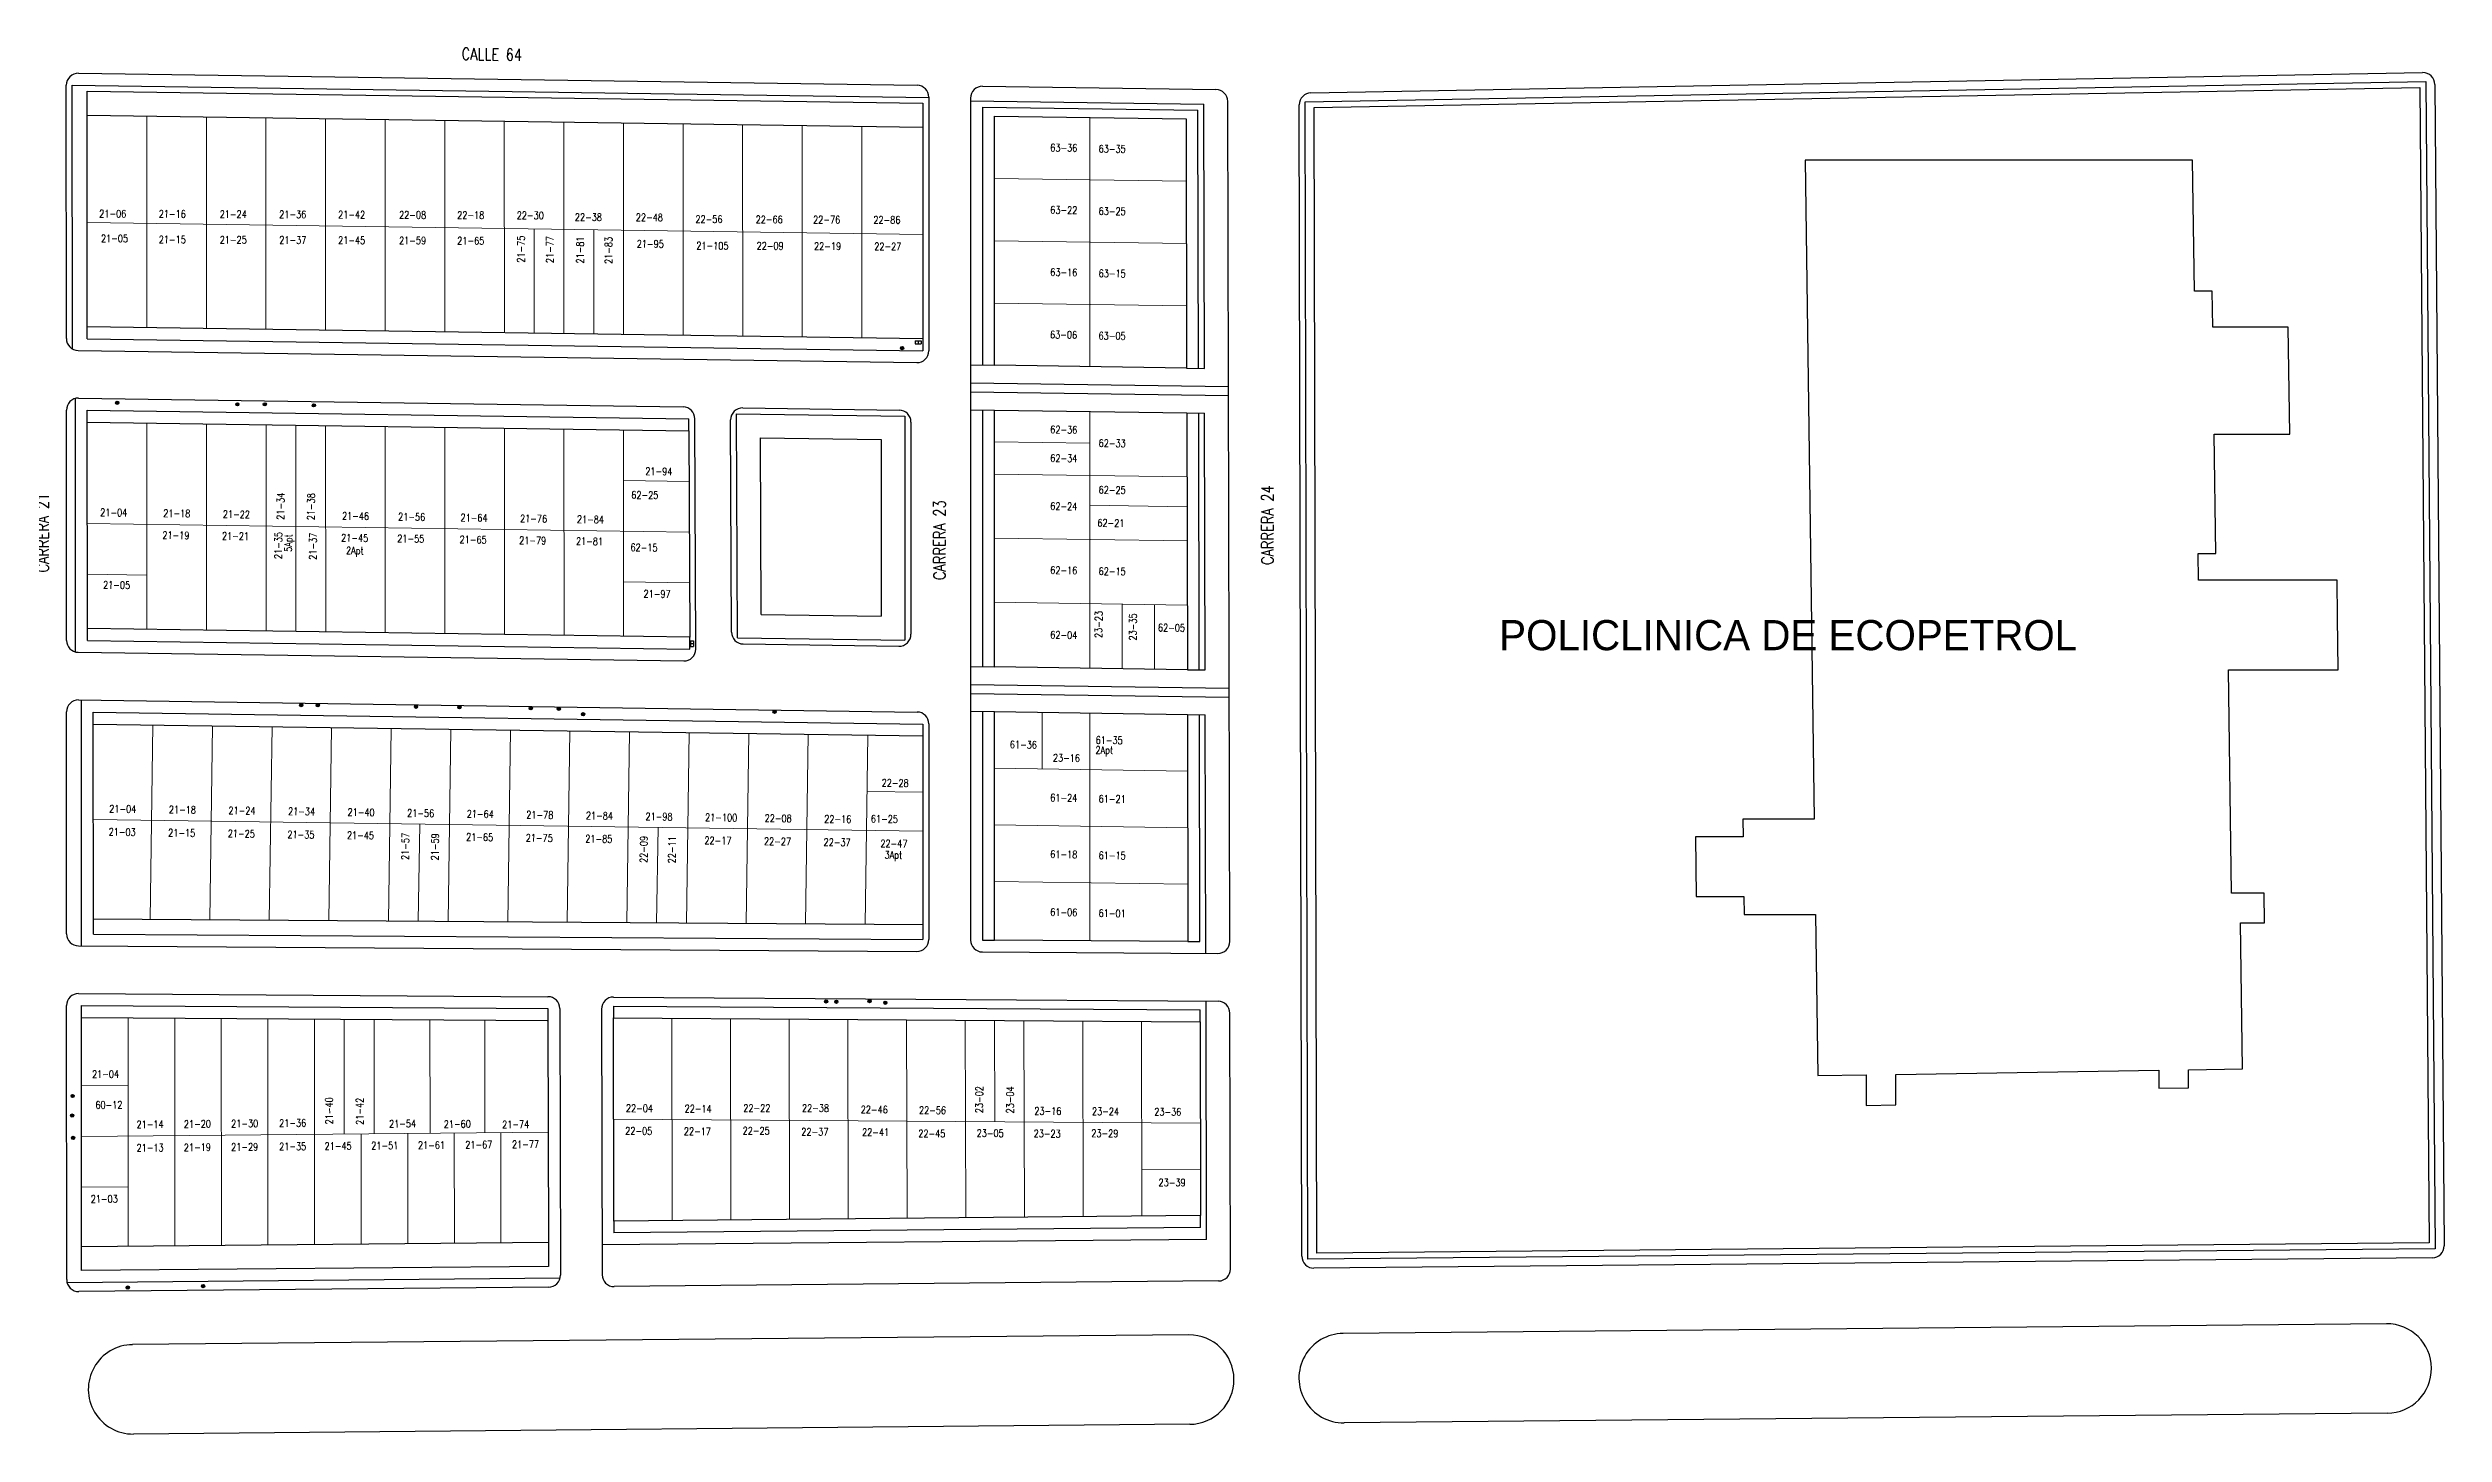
# Model space of a CAD drawing. Header units: millimetres. Extents: x 1022434 to 1024646, y 1272610 to 1274311.
# Drawn here: x 1023908.8 to 1024310.9, y 1273613.3 to 1273845.9 of the extents above; entities that cross this region are included whole.
import ezdxf

# ---------------------------------------------------------------- set-up
doc = ezdxf.new("R2010")
doc.units = ezdxf.units.MM
doc.header["$MEASUREMENT"] = 0
for name, color, linetype, lineweight in [('CAB_RG11', 5, 'Continuous', 30), ('NOMENCLATURA', 23, 'Continuous', 0), ('Planimetria_Varios', 251, 'Continuous', 0)]:
    doc.layers.add(name, color=color, linetype=linetype, lineweight=lineweight)
doc.layers.add('NOMEN', color=251, linetype='Continuous')
doc.layers.add('PLANIMETRIA', color=8, linetype='Continuous')
doc.styles.add('CALLE', font='simplex.shx', dxfattribs={"width": 0.8, "height": 2})
doc.styles.add('NOMEN', font='simplex.shx', dxfattribs={"width": 0.8, "height": 1.25})

# ---------------------------------------------------------------- blocks, each defined once
blk = doc.blocks.new('ARBOL')
for p, q in [((-0.2, -0.19), (0.2, 0.19)), ((0.19, -0.2), (-0.19, 0.2))]:
    blk.add_line(p, q)
blk.add_circle((0, 0), 0.275)
blk = doc.blocks.new('CAJA')
for p, q in [((-0.24, 0.25), (-0.24, -0.25)), ((-0.24, 0.25), (0.26, 0.25)), ((0.26, 0.25), (0.26, -0.25)), ((-0.24, -0.25), (0.26, -0.25))]:
    blk.add_line(p, q)

msp = doc.modelspace()

# ---------------------------------------------------------------- linework, layer by layer
at = {"layer": 'PLANIMETRIA', "linetype": 'Continuous'}
for p, q in [((1023911.87, 1273797.09), (1023911.86, 1273839.6)), ((1023912.86, 1273839.61), (1024056.61, 1273837.56)), ((1023912.87, 1273795.35), (1023912.86, 1273839.61)), ((1023913.89, 1273841.6), (1024054.64, 1273839.59)), ((1023915.36, 1273838.58), (1024055.61, 1273836.58)), ((1023915.36, 1273834.58), (1023915.36, 1273838.58)), ((1024065.64, 1273839.43), (1024104.8, 1273838.88)), ((1024119.78, 1273836.8), (1024307.84, 1273840.22)), ((1024120.74, 1273838.32), (1024307.31, 1273841.71)), ((1024121.28, 1273835.83), (1024306.85, 1273839.2)), ((1024306.85, 1273839.2), (1024308.4, 1273645.33)), ((1024307.84, 1273840.22), (1024309.41, 1273644.34)), ((1024309.35, 1273839.72), (1024310.91, 1273644.85)), ((1024055.61, 1273836.58), (1024055.61, 1273832.58)), ((1024056.61, 1273837.59), (1024056.61, 1273795.04)), ((1024063.61, 1273837.43), (1024063.61, 1273696.16)), ((1024063.61, 1273836.96), (1024102.78, 1273836.4)), ((1024065.61, 1273835.93), (1024065.61, 1273792.62)), ((1024065.61, 1273835.93), (1024101.78, 1273835.42)), ((1024101.88, 1273792.1), (1024101.78, 1273835.42)), ((1024102.88, 1273792.08), (1024102.78, 1273836.4)), ((1024107.1, 1273695.9), (1024106.77, 1273836.88)), ((1024119.23, 1273643.09), (1024118.78, 1273836.32)), ((1024120.23, 1273642.59), (1024119.78, 1273836.8)), ((1024121.72, 1273643.6), (1024121.28, 1273835.83)), ((1023915.37, 1273797.06), (1023915.37, 1273799.06)), ((1023913.84, 1273795.09), (1024054.58, 1273793.04)), ((1023915.37, 1273797.06), (1024055.61, 1273795.02)), ((1024055.61, 1273797.02), (1024055.61, 1273795.02)), ((1024063.65, 1273792.65), (1024067.61, 1273792.6)), ((1024099.88, 1273792.13), (1024102.88, 1273792.08)), ((1023913.39, 1273744.5), (1023913.38, 1273787.02)), ((1023913.9, 1273787.08), (1024015.38, 1273785.61)), ((1024063.61, 1273789.65), (1024106.89, 1273789.02)), ((1024063.61, 1273788.15), (1024106.89, 1273787.52)), ((1023911.89, 1273746.44), (1023911.88, 1273785.08)), ((1023915.38, 1273785.06), (1024016.35, 1273783.59)), ((1023915.38, 1273783.06), (1023915.38, 1273785.06)), ((1024016.36, 1273781.59), (1024016.35, 1273783.59)), ((1024017.5, 1273744.99), (1024017.35, 1273783.61)), ((1024023.49, 1273747.83), (1024023.35, 1273783.45)), ((1024024.35, 1273784.48), (1024052.61, 1273784.06)), ((1024024.5, 1273746.85), (1024024.35, 1273784.48)), ((1024025.38, 1273785.46), (1024051.64, 1273785.08)), ((1024052.61, 1273784.06), (1024052.61, 1273746.45)), ((1024053.61, 1273783.08), (1024053.61, 1273747.46)), ((1024063.57, 1273785.15), (1024067.61, 1273785.09)), ((1024065.61, 1273785.12), (1024065.61, 1273742.01)), ((1024099.9, 1273784.62), (1024102.9, 1273784.58)), ((1024102, 1273741.49), (1024101.9, 1273784.6)), ((1024103, 1273741.47), (1024102.9, 1273784.58)), ((1024028.37, 1273780.42), (1024048.61, 1273780.12)), ((1024028.48, 1273750.79), (1024028.37, 1273780.42)), ((1024048.61, 1273780.12), (1024048.61, 1273750.5)), ((1024028.48, 1273750.79), (1024048.61, 1273750.5)), ((1023915.39, 1273746.42), (1023915.39, 1273748.42)), ((1023915.39, 1273746.42), (1024016.5, 1273744.97)), ((1024016.5, 1273744.97), (1024016.5, 1273746.97)), ((1024024.5, 1273746.85), (1024052.61, 1273746.45)), ((1024025.46, 1273745.84), (1024051.58, 1273745.46)), ((1023913.86, 1273744.44), (1024015.47, 1273742.98)), ((1024063.65, 1273742.04), (1024067.61, 1273741.98)), ((1024063.61, 1273739.04), (1024107, 1273738.41)), ((1024100, 1273741.51), (1024103, 1273741.47)), ((1023911.9, 1273697.18), (1023911.89, 1273734.44)), ((1023913.92, 1273736.44), (1024054.64, 1273734.42)), ((1023914.4, 1273695.17), (1023914.39, 1273736.43)), ((1023916.39, 1273734.4), (1024055.61, 1273732.4)), ((1023916.39, 1273732.4), (1023916.39, 1273734.4)), ((1024063.57, 1273734.54), (1024067.61, 1273734.48)), ((1024063.61, 1273737.54), (1024107.01, 1273736.91)), ((1024065.61, 1273734.51), (1024065.61, 1273696.16)), ((1024100.01, 1273734.01), (1024103.01, 1273733.97)), ((1024102.1, 1273695.92), (1024102.01, 1273733.98)), ((1024103.11, 1273693.91), (1024103.01, 1273733.97)), ((1024055.61, 1273732.4), (1024055.61, 1273730.4)), ((1024056.61, 1273732.42), (1024056.61, 1273696.24)), ((1023916.4, 1273697.16), (1023916.4, 1273699.66)), ((1024055.61, 1273698.73), (1024055.61, 1273696.23)), ((1023913.89, 1273695.18), (1024054.6, 1273694.24)), ((1023916.4, 1273697.16), (1024055.61, 1273696.23)), ((1024065.6, 1273694.16), (1024105.09, 1273693.9)), ((1024065.61, 1273696.16), (1024067.61, 1273696.15)), ((1024100.1, 1273695.93), (1024102.1, 1273695.92)), ((1023913.92, 1273687.18), (1023992.69, 1273686.65)), ((1024003.69, 1273686.58), (1024105.14, 1273685.9)), ((1024103.22, 1273645.93), (1024103.13, 1273685.91)), ((1023911.92, 1273639.17), (1023911.91, 1273685.18)), ((1023914.41, 1273683.17), (1023914.41, 1273685.17)), ((1023914.41, 1273685.17), (1023992.68, 1273684.65)), ((1023992.68, 1273684.65), (1023992.69, 1273682.39)), ((1023994.68, 1273684.66), (1023994.78, 1273639.91)), ((1024001.68, 1273684.57), (1024001.78, 1273640)), ((1024003.68, 1273685.08), (1024102.13, 1273684.42)), ((1024003.68, 1273685.08), (1024003.68, 1273683.08)), ((1024102.13, 1273682.42), (1024102.13, 1273684.42)), ((1024107.23, 1273640.95), (1024107.13, 1273683.9)), ((1024102.21, 1273647.92), (1024102.21, 1273649.92)), ((1023992.77, 1273645.41), (1023992.78, 1273641.4)), ((1024103.22, 1273645.93), (1024001.77, 1273644.99)), ((1024003.76, 1273648.99), (1024003.77, 1273647.01)), ((1024102.21, 1273647.92), (1024003.77, 1273647.01)), ((1024308.4, 1273645.33), (1024121.72, 1273643.6)), ((1023914.42, 1273640.68), (1023914.42, 1273644.68)), ((1023992.78, 1273641.4), (1023914.42, 1273640.68)), ((1024309.41, 1273644.34), (1024120.23, 1273642.59)), ((1024308.92, 1273642.83), (1024121.24, 1273641.09)), ((1023994.72, 1273639.42), (1023911.99, 1273638.66)), ((1023992.8, 1273637.9), (1023913.94, 1273637.17)), ((1024105.25, 1273638.95), (1024003.8, 1273638.01)), ((1024100.25, 1273629.9), (1023922.98, 1273628.26)), ((1024301.22, 1273631.76), (1024126.15, 1273630.14)), ((1024100.39, 1273614.9), (1023923.11, 1273613.26)), ((1024301.36, 1273616.76), (1024126.29, 1273615.14))]:
    msp.add_line(p, q, dxfattribs=at)
for points in [[(1023915.37, 1273799.06), (1023915.36, 1273834.58), (1024055.61, 1273832.58), (1024055.61, 1273797.02)], [(1024067.61, 1273792.6), (1024067.61, 1273834.41), (1024099.78, 1273833.95), (1024099.88, 1273792.13)], [(1024293.03, 1273750.29), (1024292.95, 1273756.52), (1024269.67, 1273756.52), (1024269.61, 1273761.02), (1024272.61, 1273761.02), (1024272.33, 1273781.02), (1024285.01, 1273781.02), (1024284.76, 1273799.02), (1024272.09, 1273799.02), (1024272.01, 1273805.02), (1024269.01, 1273805.02), (1024268.7, 1273827.02), (1024203.7, 1273827.02), (1024205.21, 1273716.45), (1024193.21, 1273716.45), (1024193.25, 1273713.45), (1024185.25, 1273713.45), (1024185.39, 1273703.45), (1024193.39, 1273703.45), (1024193.43, 1273700.45), (1024205.43, 1273700.45), (1024205.8, 1273673.4), (1024213.9, 1273673.53), (1024213.9, 1273668.4), (1024218.9, 1273668.48), (1024218.9, 1273673.61), (1024263.03, 1273674.3), (1024263.03, 1273671.28), (1024268.03, 1273671.36), (1024268.03, 1273674.38), (1024277.08, 1273674.52), (1024276.75, 1273699.02), (1024280.77, 1273699.02), (1024280.7, 1273704.02), (1024275.25, 1273704.02), (1024274.74, 1273741.52), (1024293.15, 1273741.52), (1024293.03, 1273750.29)], [(1023915.39, 1273748.42), (1023915.38, 1273783.06), (1024016.36, 1273781.59), (1024016.5, 1273746.97)], [(1024067.61, 1273741.98), (1024067.61, 1273785.09), (1024099.9, 1273784.62), (1024100, 1273741.51)], [(1024067.61, 1273696.15), (1024067.61, 1273734.48), (1024100.01, 1273734.01), (1024100.1, 1273695.93)], [(1023916.39, 1273732.4), (1024055.61, 1273730.4), (1024055.61, 1273698.73), (1023916.4, 1273699.66), (1023916.39, 1273731.89)], [(1023992.69, 1273682.39), (1023992.77, 1273645.41), (1023914.42, 1273644.68), (1023914.41, 1273683.17), (1023992.61, 1273682.65)]]:
    msp.add_lwpolyline(points, close=True, dxfattribs=at)
msp.add_lwpolyline([(1024003.62, 1273683.08), (1024102.13, 1273682.42), (1024102.21, 1273649.92), (1024003.76, 1273649.01), (1024003.68, 1273683.08)], dxfattribs=at)
for centre, radius, start, end in [((1023913.86, 1273839.6), 2, 89.1825, 180.0175), ((1024054.61, 1273837.59), 2, 0, 89.1825), ((1024065.61, 1273837.43), 2, 89.1825, 180), ((1024104.77, 1273836.88), 2, 0.1333, 89.1825), ((1024120.78, 1273836.32), 2, 91.0398, 180.1333), ((1024307.35, 1273839.71), 2, 0.4582, 91.0398), ((1023913.87, 1273797.09), 2, 180.0175, 269.165), ((1024054.61, 1273795.04), 2, 269.165, 0), ((1023913.88, 1273785.09), 2, 89.165, 180.0175), ((1024015.35, 1273783.61), 2, 0.2223, 89.165), ((1024025.35, 1273783.46), 2, 89.165, 180.2223), ((1024051.61, 1273783.08), 2, 0, 89.165), ((1023913.89, 1273746.44), 2, 180.0175, 269.1765), ((1024025.49, 1273747.84), 2, 180.2223, 269.1765), ((1024051.61, 1273747.46), 2, 269.1765, 0), ((1024015.5, 1273744.98), 2, 269.1765, 0.2223), ((1023913.89, 1273734.44), 2, 89.1765, 180.0175), ((1024054.61, 1273732.42), 2, 0, 89.1765), ((1023913.9, 1273697.18), 2, 180.0175, 269.6166), ((1024054.61, 1273696.24), 2, 269.6166, 0), ((1024065.61, 1273696.16), 2, 180, 269.6166), ((1024105.1, 1273695.9), 2, 269.6166, 0.1333), ((1023913.91, 1273685.18), 2, 89.6166, 180.0175), ((1023913.91, 1273685.18), 2, 89.6166, 180.0175), ((1023992.68, 1273684.65), 2, 0.1333, 89.6166), ((1024003.68, 1273684.58), 2, 89.6166, 180.1333), ((1024105.13, 1273683.9), 2, 0.1333, 89.6166), ((1024121.23, 1273643.09), 2, 180.1333, 270.5307), ((1024308.91, 1273644.83), 2, 270.5307, 0.4582), ((1023913.92, 1273639.17), 2, 180.0175, 270.5307), ((1023992.78, 1273639.9), 2, 270.5307, 0.1333), ((1024003.78, 1273640.01), 2, 180.1333, 270.5307), ((1024105.23, 1273640.95), 2, 270.5307, 0.1333), ((1024100.32, 1273622.4), 7.5, 270.5307, 90.5307), ((1024126.22, 1273622.64), 7.5, 90.5307, 270.5307), ((1024301.29, 1273624.26), 7.5, 270.5307, 90.5307), ((1023923.05, 1273620.76), 7.5, 90.5307, 270.5307)]:
    msp.add_arc(centre, radius, start, end, dxfattribs=at)
at = {"layer": 'Planimetria_Varios', "linetype": 'Continuous'}
for p, q in [((1023925.37, 1273798.92), (1023925.36, 1273834.44)), ((1023935.37, 1273798.77), (1023935.36, 1273834.29)), ((1023945.37, 1273798.63), (1023945.36, 1273834.15)), ((1024083.61, 1273834.18), (1024083.61, 1273792.36)), ((1023955.37, 1273798.48), (1023955.36, 1273834.01)), ((1023965.37, 1273798.34), (1023965.36, 1273833.86)), ((1023975.37, 1273798.19), (1023975.36, 1273833.72)), ((1023985.37, 1273798.04), (1023985.36, 1273833.58)), ((1023995.37, 1273797.9), (1023995.36, 1273833.44)), ((1024005.37, 1273797.75), (1024005.36, 1273833.29)), ((1024015.37, 1273797.61), (1024015.36, 1273833.15)), ((1024025.37, 1273797.46), (1024025.36, 1273833.01)), ((1024035.37, 1273797.32), (1024035.36, 1273832.87)), ((1024045.37, 1273797.17), (1024045.36, 1273832.72)), ((1024067.61, 1273823.95), (1024099.81, 1273823.5)), ((1023915.37, 1273816.57), (1024055.61, 1273814.52)), ((1023990.37, 1273797.97), (1023990.37, 1273815.47)), ((1024000.37, 1273797.83), (1024000.37, 1273815.33)), ((1024067.61, 1273813.5), (1024099.83, 1273813.04)), ((1024067.61, 1273803.05), (1024099.85, 1273802.59)), ((1023925.39, 1273748.27), (1023925.38, 1273782.92)), ((1023935.39, 1273748.13), (1023935.38, 1273782.77)), ((1023945.39, 1273747.99), (1023945.38, 1273782.63)), ((1023950.39, 1273747.92), (1023950.38, 1273782.55)), ((1023955.39, 1273747.84), (1023955.38, 1273782.48)), ((1023965.39, 1273747.7), (1023965.38, 1273782.33)), ((1023975.39, 1273747.56), (1023975.38, 1273782.19)), ((1023985.39, 1273747.41), (1023985.38, 1273782.04)), ((1023995.39, 1273747.27), (1023995.38, 1273781.9)), ((1024083.61, 1273784.86), (1024083.61, 1273741.75)), ((1024005.39, 1273747.13), (1024005.38, 1273781.75)), ((1024067.61, 1273779.74), (1024083.61, 1273779.51)), ((1024067.61, 1273774.34), (1024099.92, 1273773.87)), ((1024005.38, 1273773.25), (1024016.39, 1273773.09)), ((1023915.38, 1273766.06), (1024016.43, 1273764.59)), ((1024083.61, 1273769.11), (1024099.93, 1273768.87)), ((1024067.61, 1273763.59), (1024099.95, 1273763.12)), ((1023915.38, 1273757.56), (1023925.38, 1273757.41)), ((1024005.38, 1273756.25), (1024016.46, 1273756.09)), ((1024067.61, 1273752.84), (1024099.97, 1273752.37)), ((1024089.06, 1273752.53), (1024089.06, 1273741.67)), ((1024094.51, 1273752.45), (1024094.51, 1273741.59)), ((1024075.61, 1273734.36), (1024075.61, 1273724.86)), ((1024083.61, 1273734.25), (1024083.61, 1273696.04)), ((1023925.93, 1273699.6), (1023926.39, 1273732.26)), ((1023935.93, 1273699.53), (1023936.39, 1273732.12)), ((1023945.93, 1273699.46), (1023946.39, 1273731.97)), ((1023955.93, 1273699.4), (1023956.39, 1273731.83)), ((1023965.93, 1273699.33), (1023966.39, 1273731.68)), ((1023975.93, 1273699.26), (1023976.39, 1273731.54)), ((1023985.93, 1273699.2), (1023986.38, 1273731.4)), ((1023995.93, 1273699.13), (1023996.38, 1273731.25)), ((1024005.93, 1273699.06), (1024006.38, 1273731.11)), ((1024015.93, 1273699), (1024016.38, 1273730.97)), ((1024025.93, 1273698.93), (1024026.38, 1273730.82)), ((1024035.93, 1273698.86), (1024036.38, 1273730.68)), ((1024045.93, 1273698.79), (1024046.38, 1273730.53)), ((1024067.61, 1273724.98), (1024100.04, 1273724.51)), ((1024046.25, 1273721.1), (1024055.61, 1273720.97)), ((1023916.4, 1273716.4), (1024055.61, 1273714.4)), ((1023970.93, 1273699.3), (1023971.16, 1273715.61)), ((1024010.93, 1273699.03), (1024011.16, 1273715.04)), ((1024067.61, 1273715.48), (1024100.06, 1273715.01)), ((1024067.61, 1273705.98), (1024100.08, 1273705.51)), ((1023922.24, 1273644.75), (1023922.23, 1273683.12)), ((1023930.06, 1273644.82), (1023930.05, 1273683.07)), ((1023937.88, 1273644.9), (1023937.87, 1273683.02)), ((1023945.7, 1273644.97), (1023945.69, 1273682.97)), ((1023953.52, 1273645.04), (1023953.51, 1273682.91)), ((1023958.51, 1273663.59), (1023958.51, 1273682.88)), ((1023963.51, 1273663.63), (1023963.51, 1273682.85)), ((1023972.9, 1273663.72), (1023972.89, 1273682.78)), ((1023982.08, 1273663.81), (1023982.07, 1273682.72)), ((1024013.54, 1273649.1), (1024013.46, 1273683.01)), ((1024023.4, 1273649.19), (1024023.32, 1273682.95)), ((1024033.25, 1273649.28), (1024033.17, 1273682.88)), ((1024043.1, 1273649.37), (1024043.02, 1273682.81)), ((1024052.95, 1273649.46), (1024052.87, 1273682.75)), ((1024062.8, 1273649.55), (1024062.73, 1273682.68)), ((1024067.66, 1273665.65), (1024067.63, 1273682.65)), ((1024072.65, 1273649.65), (1024072.58, 1273682.62)), ((1024082.51, 1273649.74), (1024082.43, 1273682.55)), ((1024092.36, 1273649.83), (1024092.28, 1273682.48)), ((1023922.23, 1273671.75), (1023914.41, 1273671.68)), ((1024003.72, 1273666.08), (1024102.17, 1273665.42)), ((1023992.73, 1273663.91), (1023914.41, 1273663.18)), ((1023961.34, 1273645.11), (1023961.33, 1273663.61)), ((1023969.16, 1273645.19), (1023969.15, 1273663.69)), ((1023976.98, 1273645.26), (1023976.97, 1273663.76)), ((1023984.8, 1273645.33), (1023984.79, 1273663.83)), ((1024092.34, 1273657.68), (1024102.19, 1273657.62)), ((1023922.24, 1273654.75), (1023914.42, 1273654.68))]:
    msp.add_line(p, q, dxfattribs=at)

# ---------------------------------------------------------------- block references
at = {"layer": 'PLANIMETRIA', "linetype": 'Continuous'}
for name, p in [('ARBOL', (1024052.12, 1273795.49)), ('CAJA', (1024054.55, 1273796.44)), ('CAJA', (1024055.05, 1273796.44)), ('ARBOL', (1023920.4, 1273786.31)), ('ARBOL', (1023940.56, 1273786.05)), ('ARBOL', (1023945.16, 1273786.05)), ('ARBOL', (1023953.41, 1273785.88)), ('CAJA', (1024016.88, 1273746.14)), ('CAJA', (1024016.88, 1273745.64)), ('ARBOL', (1023951.28, 1273735.59)), ('ARBOL', (1023954.05, 1273735.55)), ('ARBOL', (1023970.54, 1273735.31)), ('ARBOL', (1023977.84, 1273735.21)), ('ARBOL', (1023989.8, 1273735.04)), ('ARBOL', (1023994.51, 1273734.97)), ('ARBOL', (1023998.58, 1273734.05)), ('ARBOL', (1024030.73, 1273734.45)), ('ARBOL', (1024039.38, 1273685.86)), ('ARBOL', (1024041.09, 1273685.8)), ('ARBOL', (1024046.67, 1273685.92)), ('ARBOL', (1024049.31, 1273685.63)), ('ARBOL', (1023912.92, 1273669.99)), ('ARBOL', (1023912.84, 1273666.71)), ('ARBOL', (1023913, 1273662.96)), ('ARBOL', (1023922.18, 1273637.84)), ('ARBOL', (1023934.81, 1273638.08))]:
    msp.add_blockref(name, p, dxfattribs=at)

# ---------------------------------------------------------------- texts
at = {"layer": 'CAB_RG11', "insert": (1024152.33, 1273749.85), "char_height": 5.0594, "width": 2067.3838, "attachment_point": 1}
msp.add_mtext('{\\C0;POLICLINICA DE ECOPETROL}', dxfattribs=at)
at = {"layer": 'NOMEN', "linetype": 'Continuous', "style": 'NOMEN', "width": 0.8}
for s, rotation, p in [('63-36', 359.1765, (1024076.98, 1273828.5)), ('63-35', 359.1765, (1024085.1, 1273828.32)), ('21-06', 359.7697, (1023917.38, 1273817.42)), ('21-16', 359.7697, (1023927.37, 1273817.38)), ('21-24', 359.7697, (1023937.6, 1273817.34)), ('21-36', 359.7697, (1023947.59, 1273817.3)), ('21-42', 359.7697, (1023957.47, 1273817.26)), ('22-08', 359.7697, (1023967.7, 1273817.21)), ('22-18', 359.7697, (1023977.46, 1273817.18)), ('22-30', 359.7697, (1023987.45, 1273817.14)), ('22-38', 359.7697, (1023997.21, 1273816.84)), ('22-48', 359.7697, (1024007.44, 1273816.8)), ('63-22', 359.1765, (1024076.98, 1273818.05)), ('63-25', 359.1765, (1024085.1, 1273817.86)), ('21-05', 359.7697, (1023917.68, 1273813.27)), ('21-15', 359.7697, (1023927.37, 1273813.08)), ('21-25', 359.7697, (1023937.6, 1273813.04)), ('21-37', 359.7697, (1023947.6, 1273813)), ('21-45', 359.7697, (1023957.47, 1273812.96)), ('21-59', 359.7697, (1023967.7, 1273812.92)), ('21-65', 359.7697, (1023977.46, 1273812.88)), ('21-75', 89.7697, (1023988.79, 1273809.81)), ('21-77', 89.7697, (1023993.63, 1273809.74)), ('21-83', 89.7697, (1024003.48, 1273809.6)), ('22-56', 359.7697, (1024017.44, 1273816.5)), ('22-66', 359.7697, (1024027.55, 1273816.46)), ('22-76', 359.7697, (1024037.19, 1273816.42)), ('22-86', 359.7697, (1024047.3, 1273816.38)), ('21-81', 89.7697, (1023998.7, 1273809.67)), ('21-95', 359.7697, (1024007.59, 1273812.35)), ('21-105', 359.7697, (1024017.59, 1273812.05)), ('22-09', 359.7697, (1024027.7, 1273812.01)), ('22-19', 359.7697, (1024037.34, 1273811.97)), ('22-27', 359.7697, (1024047.45, 1273811.93)), ('63-16', 359.1765, (1024076.98, 1273807.6)), ('63-15', 359.1765, (1024085.1, 1273807.41)), ('63-06', 359.1765, (1024076.95, 1273797.13)), ('63-05', 359.1765, (1024085.08, 1273796.95)), ('62-36', 359.1765, (1024076.98, 1273781.2)), ('62-33', 359.1765, (1024085.1, 1273778.92)), ('21-94', 359.165, (1024009.02, 1273774.2)), ('62-34', 359.1765, (1024076.98, 1273776.41)), ('21-34', 89.165, (1023948.41, 1273766.66)), ('21-38', 89.165, (1023953.51, 1273766.59)), ('62-25', 359.165, (1024006.67, 1273770.23)), ('62-25', 359.1765, (1024085.1, 1273771.08)), ('21-04', 359.165, (1023917.54, 1273767.3)), ('21-18', 359.165, (1023928.12, 1273767.15)), ('21-22', 359.165, (1023938.12, 1273767)), ('21-46', 359.165, (1023958.12, 1273766.71)), ('21-56', 359.165, (1023967.54, 1273766.58)), ('21-64', 359.165, (1023978, 1273766.42)), ('21-76', 359.165, (1023988, 1273766.28)), ('21-84', 359.165, (1023997.54, 1273766.14)), ('62-24', 359.1765, (1024076.98, 1273768.35)), ('62-21', 359.1765, (1024084.89, 1273765.54)), ('21-19', 359.165, (1023927.97, 1273763.48)), ('21-21', 359.165, (1023937.97, 1273763.34)), ('21-35', 89.165, (1023948.02, 1273760.07)), ('5Apt', 89.165, (1023949.72, 1273761.28)), ('21-37', 89.165, (1023953.84, 1273759.95)), ('21-45', 359.165, (1023957.97, 1273763.04)), ('2Apt', 359.165, (1023958.79, 1273760.91)), ('21-55', 359.165, (1023967.39, 1273762.91)), ('21-65', 359.165, (1023977.85, 1273762.75)), ('21-79', 359.165, (1023987.85, 1273762.61)), ('21-81', 359.165, (1023997.39, 1273762.47)), ('62-15', 359.165, (1024006.53, 1273761.43)), ('62-16', 359.1765, (1024076.98, 1273757.6)), ('62-15', 359.1765, (1024085.1, 1273757.42)), ('21-05', 359.165, (1023918.02, 1273755.13)), ('21-97', 359.165, (1024008.73, 1273753.65)), ('23-23', 89.1765, (1024085.69, 1273746.83)), ('23-35', 89.1765, (1024091.45, 1273746.41)), ('62-04', 359.1765, (1024076.98, 1273746.75)), ('62-05', 359.1765, (1024095.06, 1273747.96)), ('61-36', 359.1765, (1024070.2, 1273728.34)), ('61-35', 359.1765, (1024084.6, 1273729.1)), ('23-16', 359.1765, (1024077.43, 1273726.11)), ('2Apt', 359.1765, (1024084.57, 1273727.42)), ('22-28', 359.1765, (1024048.68, 1273721.92)), ('21-04', 359.1765, (1023919.06, 1273717.57)), ('21-18', 359.1765, (1023929.06, 1273717.43)), ('21-24', 359.1765, (1023939.06, 1273717.28)), ('21-34', 359.1765, (1023949.06, 1273717.14)), ('21-40', 359.1765, (1023959.05, 1273717)), ('21-56', 359.1765, (1023969.05, 1273716.85)), ('21-64', 359.1765, (1023979.05, 1273716.71)), ('21-78', 359.1765, (1023989.05, 1273716.57)), ('21-84', 359.1765, (1023999.05, 1273716.42)), ('21-98', 359.1765, (1024009.05, 1273716.28)), ('61-24', 359.1765, (1024076.98, 1273719.43)), ('61-21', 359.1765, (1024085.1, 1273719.25)), ('21-03', 359.1765, (1023918.95, 1273713.69)), ('21-15', 359.1765, (1023928.95, 1273713.55)), ('21-25', 359.1765, (1023938.95, 1273713.41)), ('21-35', 359.1765, (1023948.95, 1273713.26)), ('21-45', 359.1765, (1023958.95, 1273713.12)), ('21-57', 89.1765, (1023969.35, 1273709.58)), ('21-59', 89.1765, (1023974.33, 1273709.51)), ('21-65', 359.1765, (1023978.95, 1273712.83)), ('21-75', 359.1765, (1023988.95, 1273712.69)), ('21-85', 359.1765, (1023998.95, 1273712.54)), ('22-09', 89.1765, (1024009.36, 1273709.08)), ('22-17', 359.1765, (1024018.94, 1273712.26)), ('21-100', 359.1765, (1024019.05, 1273716.13)), ('22-08', 359.1765, (1024029.05, 1273715.99)), ('22-16', 359.1765, (1024039.05, 1273715.85)), ('61-25', 359.1765, (1024046.88, 1273715.89)), ('22-11', 89.1765, (1024014.1, 1273709.02)), ('22-27', 359.1765, (1024028.94, 1273712.11)), ('22-37', 359.1765, (1024038.94, 1273711.97)), ('22-47', 359.1765, (1024048.47, 1273711.75)), ('3Apt', 359.1765, (1024049.17, 1273709.85)), ('61-18', 359.1765, (1024076.98, 1273709.93)), ('61-15', 359.1765, (1024085.1, 1273709.75)), ('61-06', 359.1765, (1024076.98, 1273700.23)), ('61-01', 359.1765, (1024085.1, 1273700.05)), ('21-04', 0.5307, (1023916.18, 1273673.01)), ('21-40', 90.5307, (1023956.61, 1273665.23)), ('21-42', 90.5307, (1023961.75, 1273665.15)), ('23-02', 89.6166, (1024065.68, 1273667.1)), ('23-04', 89.6166, (1024070.86, 1273667.06)), ('60-12', 0.5307, (1023916.74, 1273667.84)), ('21-14', 0.5307, (1023923.65, 1273664.58)), ('21-20', 0.5307, (1023931.59, 1273664.65)), ('21-30', 0.5307, (1023939.53, 1273664.72)), ('21-36', 0.5307, (1023947.58, 1273664.8)), ('21-54', 0.5307, (1023966.03, 1273664.7)), ('21-60', 0.5307, (1023975.21, 1273664.64)), ('21-74', 0.5307, (1023985.01, 1273664.57)), ('22-04', 359.6166, (1024005.77, 1273667.31)), ('22-14', 359.6166, (1024015.62, 1273667.24)), ('22-22', 359.6166, (1024025.47, 1273667.34)), ('22-38', 359.6166, (1024035.32, 1273667.34)), ('22-46', 359.6166, (1024045.18, 1273667.11)), ('22-56', 359.6166, (1024054.95, 1273666.98)), ('23-16', 359.6166, (1024074.31, 1273666.85)), ('23-24', 359.6166, (1024083.99, 1273666.79)), ('23-36', 359.6166, (1024094.44, 1273666.72)), ('21-13', 0.5307, (1023923.65, 1273660.66)), ('21-19', 0.5307, (1023931.59, 1273660.73)), ('21-29', 0.5307, (1023939.53, 1273660.8)), ('21-35', 0.5307, (1023947.58, 1273660.88)), ('21-45', 0.5307, (1023955.21, 1273660.95)), ('21-51', 0.5307, (1023963.04, 1273661.02)), ('21-61', 0.5307, (1023970.88, 1273661.09)), ('21-67', 0.5307, (1023978.82, 1273661.17)), ('21-77', 0.5307, (1023986.66, 1273661.24)), ('22-05', 359.6166, (1024005.65, 1273663.51)), ('22-17', 359.6166, (1024015.5, 1273663.44)), ('22-25', 359.6166, (1024025.36, 1273663.54)), ('22-37', 359.6166, (1024035.21, 1273663.37)), ('22-41', 359.6166, (1024045.4, 1273663.31)), ('22-45', 359.6166, (1024054.84, 1273663.08)), ('23-05', 359.6166, (1024064.63, 1273663.13)), ('23-23', 359.6166, (1024074.2, 1273663.06)), ('23-29', 359.6166, (1024083.87, 1273663.11)), ('21-03', 0.5307, (1023915.96, 1273652.08)), ('23-39', 359.6166, (1024095.16, 1273654.86))]:
    msp.add_text(s, height=1.25, rotation=rotation, dxfattribs=at).set_placement(p)
at = {"layer": 'NOMENCLATURA', "linetype": 'Continuous', "style": 'CALLE', "width": 0.8}
for s, rotation, p in [('CALLE 64', 359.0767, (1023978.18, 1273843.86)), ('CARRERA 21', 90, (1023908.91, 1273757.83)), ('CARRERA 24', 90, (1024114.43, 1273759.1)), ('CARRERA 23', 90, (1024059.41, 1273756.57))]:
    msp.add_text(s, height=2, rotation=rotation, dxfattribs=at).set_placement(p)

doc.saveas('drawing.dxf')
